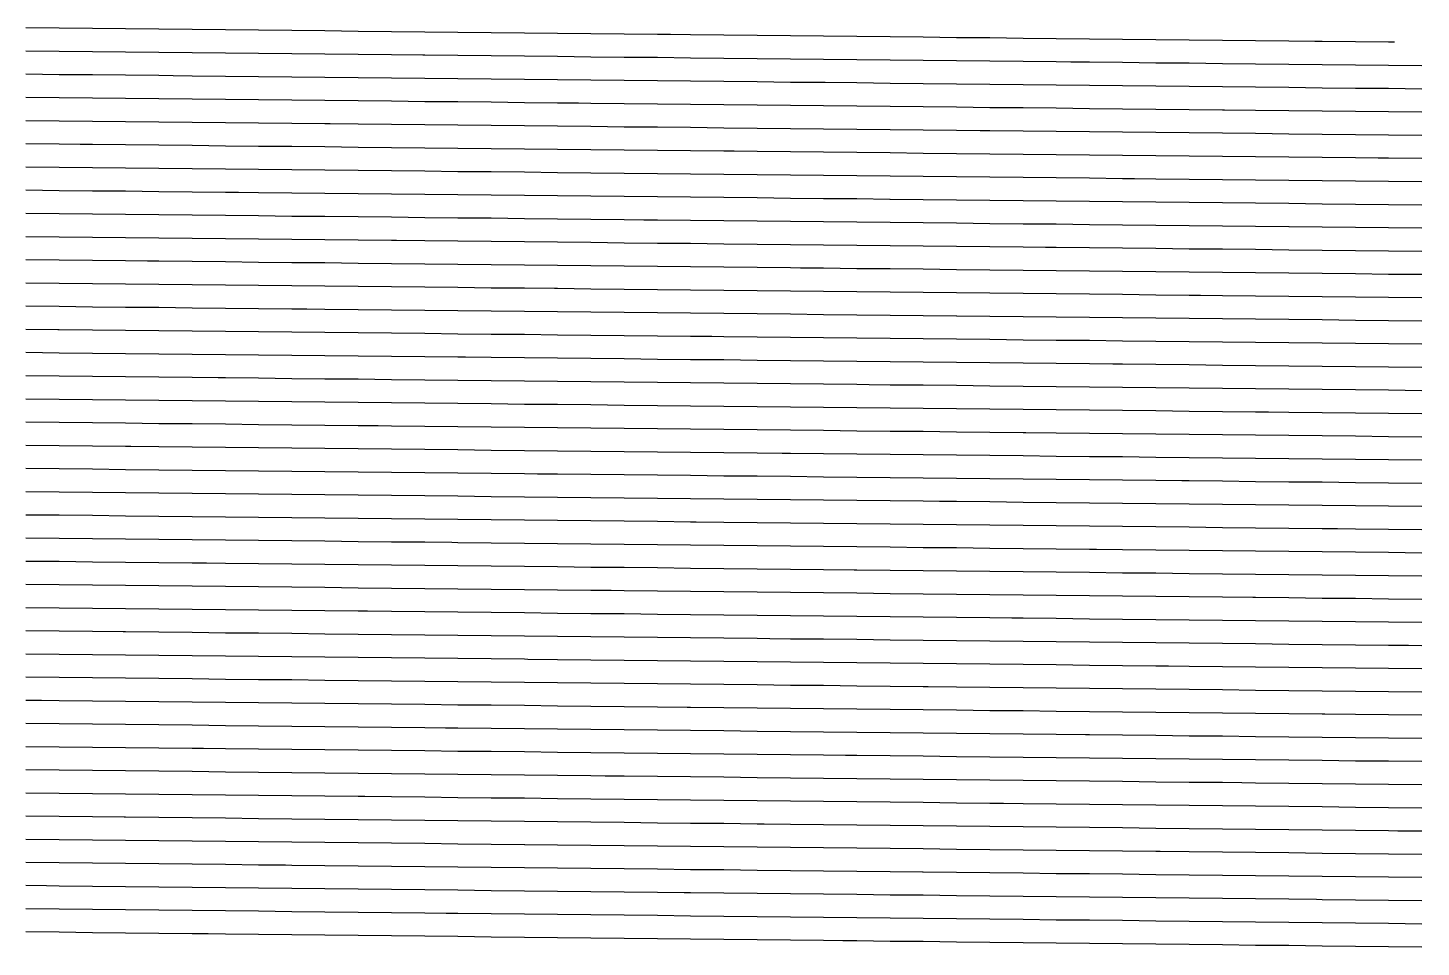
# Model space of a CAD drawing. Header units: metres. Extents: x 228 to 3387, y 31 to 162.
# Drawn here: x 2877.7 to 3010.3, y 33.4 to 120.8 of the extents above; entities that cross this region are included whole.
import ezdxf

# ---------------------------------------------------------------- set-up
doc = ezdxf.new("R2010")
doc.units = ezdxf.units.M
for name, color, linetype in [('Vs_1000', 7, 'Continuous'), ('Vs_1025', 7, 'Continuous'), ('Vs_1050', 7, 'Continuous'), ('Vs_1075', 7, 'Continuous'), ('Vs_1100', 7, 'Continuous'), ('Vs_1125', 7, 'Continuous'), ('Vs_1150', 7, 'Continuous'), ('Vs_1175', 7, 'Continuous'), ('Vs_1200', 7, 'Continuous'), ('Vs_1225', 7, 'Continuous'), ('Vs_1250', 7, 'Continuous'), ('Vs_1275', 7, 'Continuous'), ('Vs_1300', 7, 'Continuous'), ('Vs_1325', 7, 'Continuous'), ('Vs_350', 7, 'Continuous'), ('Vs_375', 7, 'Continuous'), ('Vs_400', 7, 'Continuous'), ('Vs_425', 7, 'Continuous'), ('Vs_450', 7, 'Continuous'), ('Vs_475', 7, 'Continuous'), ('Vs_500', 7, 'Continuous'), ('Vs_525', 7, 'Continuous'), ('Vs_550', 7, 'Continuous'), ('Vs_575', 7, 'Continuous'), ('Vs_600', 7, 'Continuous'), ('Vs_625', 7, 'Continuous'), ('Vs_650', 7, 'Continuous'), ('Vs_675', 7, 'Continuous'), ('Vs_700', 7, 'Continuous'), ('Vs_725', 7, 'Continuous'), ('Vs_750', 7, 'Continuous'), ('Vs_775', 7, 'Continuous'), ('Vs_800', 7, 'Continuous'), ('Vs_825', 7, 'Continuous'), ('Vs_850', 7, 'Continuous'), ('Vs_875', 7, 'Continuous'), ('Vs_900', 7, 'Continuous'), ('Vs_925', 7, 'Continuous'), ('Vs_950', 7, 'Continuous'), ('Vs_975', 7, 'Continuous')]:
    doc.layers.add(name, color=color, linetype=linetype)

msp = doc.modelspace()

# ---------------------------------------------------------------- linework, layer by layer
at = {"layer": 'Vs_1000'}
msp.add_lwpolyline([(3010.35, 62.04), (3009.07, 62.05), (3007.19, 62.07), (3004.03, 62.1), (3000.87, 62.14), (2997.7, 62.17), (2994.54, 62.21), (2991.38, 62.24), (2988.22, 62.28), (2985.06, 62.31), (2981.89, 62.34), (2978.73, 62.38), (2975.57, 62.41), (2972.41, 62.45), (2969.25, 62.48), (2966.09, 62.51), (2962.92, 62.55), (2959.76, 62.58), (2956.6, 62.62), (2953.44, 62.65), (2950.28, 62.68), (2948.34, 62.7), (2947.12, 62.72), (2943.95, 62.75), (2940.79, 62.78), (2937.63, 62.82), (2934.47, 62.85), (2931.31, 62.89), (2928.14, 62.92), (2924.98, 62.95), (2921.82, 62.99), (2918.66, 63.02), (2915.5, 63.05), (2912.34, 63.09), (2909.17, 63.12), (2906.01, 63.15), (2902.85, 63.19), (2899.69, 63.22), (2896.53, 63.25), (2893.37, 63.29), (2890.2, 63.32), (2887.04, 63.35), (2886.81, 63.36), (2883.88, 63.39), (2880.72, 63.42), (2877.56, 63.45)], dxfattribs=at)
at = {"layer": 'Vs_1025'}
msp.add_lwpolyline([(3010.35, 59.83), (3007.19, 59.86), (3004.03, 59.9), (3000.87, 59.93), (2997.7, 59.97), (2994.54, 60), (2991.38, 60.04), (2988.22, 60.07), (2986.25, 60.09), (2985.06, 60.1), (2981.89, 60.14), (2978.73, 60.17), (2975.57, 60.21), (2972.41, 60.24), (2969.25, 60.27), (2966.09, 60.31), (2962.92, 60.34), (2959.76, 60.38), (2956.6, 60.41), (2953.44, 60.44), (2950.28, 60.48), (2947.12, 60.51), (2943.95, 60.54), (2940.79, 60.58), (2937.63, 60.61), (2934.47, 60.65), (2931.31, 60.68), (2928.14, 60.71), (2925.29, 60.74), (2924.98, 60.75), (2921.82, 60.78), (2918.66, 60.81), (2915.5, 60.85), (2912.34, 60.88), (2909.17, 60.91), (2906.01, 60.95), (2902.85, 60.98), (2899.69, 61.02), (2896.53, 61.05), (2893.37, 61.08), (2890.2, 61.12), (2887.04, 61.15), (2883.88, 61.18), (2880.72, 61.22), (2877.56, 61.25)], dxfattribs=at)
at = {"layer": 'Vs_1050'}
msp.add_lwpolyline([(3010.35, 57.62), (3007.19, 57.66), (3004.03, 57.69), (3000.87, 57.73), (2997.7, 57.76), (2994.54, 57.79), (2991.38, 57.83), (2988.22, 57.86), (2985.06, 57.9), (2981.89, 57.93), (2978.73, 57.97), (2975.57, 58), (2972.41, 58.03), (2969.25, 58.07), (2966.09, 58.1), (2963.38, 58.13), (2962.92, 58.14), (2959.76, 58.17), (2956.6, 58.2), (2953.44, 58.24), (2950.28, 58.27), (2947.12, 58.31), (2943.95, 58.34), (2940.79, 58.37), (2937.63, 58.41), (2934.47, 58.44), (2931.31, 58.47), (2928.14, 58.51), (2924.98, 58.54), (2921.82, 58.58), (2918.66, 58.61), (2915.5, 58.64), (2912.34, 58.68), (2909.17, 58.71), (2906.01, 58.74), (2902.85, 58.78), (2902.18, 58.78), (2899.69, 58.81), (2896.53, 58.84), (2893.37, 58.88), (2890.2, 58.91), (2887.04, 58.94), (2883.88, 58.98), (2880.72, 59.01), (2877.56, 59.04)], dxfattribs=at)
at = {"layer": 'Vs_1075'}
msp.add_lwpolyline([(3010.35, 55.42), (3007.19, 55.45), (3004.03, 55.49), (3001.11, 55.52), (3000.87, 55.52), (2997.7, 55.55), (2994.54, 55.59), (2991.38, 55.62), (2988.22, 55.66), (2985.06, 55.69), (2981.89, 55.73), (2978.73, 55.76), (2975.57, 55.79), (2972.41, 55.83), (2969.25, 55.86), (2966.09, 55.9), (2962.92, 55.93), (2959.76, 55.96), (2956.6, 56), (2953.44, 56.03), (2950.28, 56.07), (2947.12, 56.1), (2943.95, 56.13), (2940.79, 56.17), (2940.45, 56.17), (2937.63, 56.2), (2934.47, 56.23), (2931.31, 56.27), (2928.14, 56.3), (2924.98, 56.34), (2921.82, 56.37), (2918.66, 56.4), (2915.5, 56.44), (2912.34, 56.47), (2909.17, 56.5), (2906.01, 56.54), (2902.85, 56.57), (2899.69, 56.61), (2896.53, 56.64), (2893.37, 56.67), (2890.2, 56.71), (2887.04, 56.74), (2883.88, 56.77), (2880.72, 56.81), (2879.03, 56.82), (2877.56, 56.84)], dxfattribs=at)
at = {"layer": 'Vs_1100'}
msp.add_lwpolyline([(3010.35, 53.21), (3007.19, 53.25), (3004.03, 53.28), (3000.87, 53.31), (2997.7, 53.35), (2994.54, 53.38), (2991.38, 53.42), (2988.22, 53.45), (2985.06, 53.49), (2981.89, 53.52), (2978.73, 53.55), (2978.35, 53.56), (2975.57, 53.59), (2972.41, 53.62), (2969.25, 53.66), (2966.09, 53.69), (2962.92, 53.72), (2959.76, 53.76), (2956.6, 53.79), (2953.44, 53.83), (2950.28, 53.86), (2947.12, 53.89), (2943.95, 53.93), (2940.79, 53.96), (2937.63, 54), (2934.47, 54.03), (2931.31, 54.06), (2928.14, 54.1), (2924.98, 54.13), (2921.82, 54.16), (2918.66, 54.2), (2917.47, 54.21), (2915.5, 54.23), (2912.34, 54.27), (2909.17, 54.3), (2906.01, 54.33), (2902.85, 54.37), (2899.69, 54.4), (2896.53, 54.43), (2893.37, 54.47), (2890.2, 54.5), (2887.04, 54.53), (2883.88, 54.57), (2880.72, 54.6), (2877.56, 54.64)], dxfattribs=at)
at = {"layer": 'Vs_1125'}
msp.add_lwpolyline([(3010.35, 51.01), (3007.19, 51.04), (3004.03, 51.07), (3000.87, 51.11), (2997.7, 51.14), (2994.54, 51.18), (2991.38, 51.21), (2988.22, 51.25), (2985.06, 51.28), (2981.89, 51.31), (2978.73, 51.35), (2975.57, 51.38), (2972.41, 51.42), (2969.25, 51.45), (2966.09, 51.48), (2962.92, 51.52), (2959.76, 51.55), (2956.6, 51.59), (2955.53, 51.6), (2953.44, 51.62), (2950.28, 51.65), (2947.12, 51.69), (2943.95, 51.72), (2940.79, 51.76), (2937.63, 51.79), (2934.47, 51.82), (2931.31, 51.86), (2928.14, 51.89), (2924.98, 51.93), (2921.82, 51.96), (2918.66, 51.99), (2915.5, 52.03), (2912.34, 52.06), (2909.17, 52.09), (2906.01, 52.13), (2902.85, 52.16), (2899.69, 52.2), (2896.53, 52.23), (2894.45, 52.25), (2893.37, 52.26), (2890.2, 52.3), (2887.04, 52.33), (2883.88, 52.36), (2880.72, 52.4), (2877.56, 52.43)], dxfattribs=at)
at = {"layer": 'Vs_1150'}
msp.add_lwpolyline([(3010.35, 48.8), (3007.19, 48.83), (3004.03, 48.87), (3000.87, 48.9), (2997.7, 48.94), (2994.54, 48.97), (2993.24, 48.98), (2991.38, 49.01), (2988.22, 49.04), (2985.06, 49.07), (2981.89, 49.11), (2978.73, 49.14), (2975.57, 49.18), (2972.41, 49.21), (2969.25, 49.24), (2966.09, 49.28), (2962.92, 49.31), (2959.76, 49.35), (2956.6, 49.38), (2953.44, 49.42), (2950.28, 49.45), (2947.12, 49.48), (2943.95, 49.52), (2940.79, 49.55), (2937.63, 49.59), (2934.47, 49.62), (2932.67, 49.64), (2931.31, 49.65), (2928.14, 49.69), (2924.98, 49.72), (2921.82, 49.75), (2918.66, 49.79), (2915.5, 49.82), (2912.34, 49.86), (2909.17, 49.89), (2906.01, 49.92), (2902.85, 49.96), (2899.69, 49.99), (2896.53, 50.02), (2893.37, 50.06), (2890.2, 50.09), (2887.04, 50.13), (2883.88, 50.16), (2880.72, 50.19), (2877.56, 50.23)], dxfattribs=at)
at = {"layer": 'Vs_1175'}
msp.add_lwpolyline([(3010.35, 46.59), (3007.19, 46.63), (3004.03, 46.66), (3000.87, 46.7), (2997.7, 46.73), (2994.54, 46.77), (2991.38, 46.8), (2988.22, 46.83), (2985.06, 46.87), (2981.89, 46.9), (2978.73, 46.94), (2975.57, 46.97), (2972.41, 47), (2970.54, 47.03), (2969.25, 47.04), (2966.09, 47.07), (2962.92, 47.11), (2959.76, 47.14), (2956.6, 47.18), (2953.44, 47.21), (2950.28, 47.24), (2947.12, 47.28), (2943.95, 47.31), (2940.79, 47.35), (2937.63, 47.38), (2934.47, 47.41), (2931.31, 47.45), (2928.14, 47.48), (2924.98, 47.52), (2921.82, 47.55), (2918.66, 47.58), (2915.5, 47.62), (2912.34, 47.65), (2909.79, 47.68), (2909.17, 47.68), (2906.01, 47.72), (2902.85, 47.75), (2899.69, 47.79), (2896.53, 47.82), (2893.37, 47.85), (2890.2, 47.89), (2887.04, 47.92), (2883.88, 47.95), (2880.72, 47.99), (2877.56, 48.02)], dxfattribs=at)
at = {"layer": 'Vs_1200'}
msp.add_lwpolyline([(3010.35, 44.39), (3008.07, 44.41), (3007.19, 44.42), (3004.03, 44.46), (3000.87, 44.49), (2997.7, 44.52), (2994.54, 44.56), (2991.38, 44.59), (2988.22, 44.63), (2985.06, 44.66), (2981.89, 44.7), (2978.73, 44.73), (2975.57, 44.77), (2972.41, 44.8), (2969.25, 44.83), (2966.09, 44.87), (2962.92, 44.9), (2959.76, 44.94), (2956.6, 44.97), (2953.44, 45), (2950.28, 45.04), (2947.8, 45.07), (2947.12, 45.07), (2943.95, 45.11), (2940.79, 45.14), (2937.63, 45.17), (2934.47, 45.21), (2931.31, 45.24), (2928.14, 45.28), (2924.98, 45.31), (2921.82, 45.34), (2918.66, 45.38), (2915.5, 45.41), (2912.34, 45.45), (2909.17, 45.48), (2906.01, 45.51), (2902.85, 45.55), (2899.69, 45.58), (2896.53, 45.62), (2893.37, 45.65), (2890.2, 45.68), (2887.04, 45.72), (2886.89, 45.72), (2883.88, 45.75), (2880.72, 45.78), (2877.56, 45.82)], dxfattribs=at)
at = {"layer": 'Vs_1225'}
msp.add_lwpolyline([(3010.35, 42.18), (3007.19, 42.22), (3004.03, 42.25), (3000.87, 42.28), (2997.7, 42.32), (2994.54, 42.35), (2991.38, 42.39), (2988.22, 42.42), (2985.47, 42.45), (2985.06, 42.46), (2981.89, 42.49), (2978.73, 42.53), (2975.57, 42.56), (2972.41, 42.59), (2969.25, 42.63), (2966.09, 42.66), (2962.92, 42.7), (2959.76, 42.73), (2956.6, 42.77), (2953.44, 42.8), (2950.28, 42.83), (2947.12, 42.87), (2943.95, 42.9), (2940.79, 42.94), (2937.63, 42.97), (2934.47, 43), (2931.31, 43.04), (2928.14, 43.07), (2925.03, 43.11), (2924.98, 43.11), (2921.82, 43.14), (2918.66, 43.17), (2915.5, 43.21), (2912.34, 43.24), (2909.17, 43.28), (2906.01, 43.31), (2902.85, 43.34), (2899.69, 43.38), (2896.53, 43.41), (2893.37, 43.45), (2890.2, 43.48), (2887.04, 43.51), (2883.88, 43.55), (2880.72, 43.58), (2877.56, 43.61)], dxfattribs=at)
at = {"layer": 'Vs_1250'}
msp.add_lwpolyline([(3010.35, 39.98), (3007.19, 40.01), (3004.03, 40.04), (3000.87, 40.08), (2997.7, 40.11), (2994.54, 40.15), (2991.38, 40.18), (2988.22, 40.22), (2985.06, 40.25), (2981.89, 40.29), (2978.73, 40.32), (2975.57, 40.35), (2972.41, 40.39), (2969.25, 40.42), (2966.09, 40.46), (2962.92, 40.49), (2962.84, 40.49), (2959.76, 40.53), (2956.6, 40.56), (2953.44, 40.59), (2950.28, 40.63), (2947.12, 40.66), (2943.95, 40.7), (2940.79, 40.73), (2937.63, 40.77), (2934.47, 40.8), (2931.31, 40.83), (2928.14, 40.87), (2924.98, 40.9), (2921.82, 40.94), (2918.66, 40.97), (2915.5, 41), (2912.34, 41.04), (2909.17, 41.07), (2906.01, 41.11), (2902.85, 41.14), (2902.26, 41.15), (2899.69, 41.17), (2896.53, 41.21), (2893.37, 41.24), (2890.2, 41.28), (2887.04, 41.31), (2883.88, 41.34), (2880.72, 41.38), (2877.56, 41.41)], dxfattribs=at)
at = {"layer": 'Vs_1275'}
msp.add_lwpolyline([(3010.35, 37.77), (3007.19, 37.8), (3004.03, 37.84), (3000.87, 37.87), (3000.33, 37.88), (2997.7, 37.91), (2994.54, 37.94), (2991.38, 37.98), (2988.22, 38.01), (2985.06, 38.05), (2981.89, 38.08), (2978.73, 38.11), (2975.57, 38.15), (2972.41, 38.18), (2969.25, 38.22), (2966.09, 38.25), (2962.92, 38.29), (2959.76, 38.32), (2956.6, 38.36), (2953.44, 38.39), (2950.28, 38.42), (2947.12, 38.46), (2943.95, 38.49), (2940.79, 38.53), (2940.19, 38.53), (2937.63, 38.56), (2934.47, 38.59), (2931.31, 38.63), (2928.14, 38.66), (2924.98, 38.7), (2921.82, 38.73), (2918.66, 38.77), (2915.5, 38.8), (2912.34, 38.83), (2909.17, 38.87), (2906.01, 38.9), (2902.85, 38.94), (2899.69, 38.97), (2896.53, 39), (2893.37, 39.04), (2890.2, 39.07), (2887.04, 39.11), (2883.88, 39.14), (2880.72, 39.17), (2879.51, 39.19), (2877.56, 39.21)], dxfattribs=at)
at = {"layer": 'Vs_1300'}
msp.add_lwpolyline([(3010.35, 35.56), (3007.19, 35.6), (3004.03, 35.63), (3000.87, 35.67), (2997.7, 35.7), (2994.54, 35.74), (2991.38, 35.77), (2988.22, 35.81), (2985.06, 35.84), (2981.89, 35.88), (2978.73, 35.91), (2977.81, 35.92), (2975.57, 35.94), (2972.41, 35.98), (2969.25, 36.01), (2966.09, 36.05), (2962.92, 36.08), (2959.76, 36.12), (2956.6, 36.15), (2953.44, 36.18), (2950.28, 36.22), (2947.12, 36.25), (2943.95, 36.29), (2940.79, 36.32), (2937.63, 36.36), (2934.47, 36.39), (2931.31, 36.42), (2928.14, 36.46), (2924.98, 36.49), (2921.82, 36.53), (2918.66, 36.56), (2917.54, 36.57), (2915.5, 36.59), (2912.34, 36.63), (2909.17, 36.66), (2906.01, 36.7), (2902.85, 36.73), (2899.69, 36.77), (2896.53, 36.8), (2893.37, 36.83), (2890.2, 36.87), (2887.04, 36.9), (2883.88, 36.94), (2880.72, 36.97), (2877.56, 37)], dxfattribs=at)
at = {"layer": 'Vs_1325'}
msp.add_lwpolyline([(3010.35, 33.36), (3007.19, 33.39), (3004.03, 33.43), (3000.87, 33.46), (2997.7, 33.5), (2994.54, 33.53), (2991.38, 33.57), (2988.22, 33.6), (2985.06, 33.64), (2981.89, 33.67), (2978.73, 33.7), (2975.57, 33.74), (2972.41, 33.77), (2969.25, 33.81), (2966.09, 33.84), (2962.92, 33.88), (2959.76, 33.91), (2956.6, 33.95), (2955.27, 33.96), (2953.44, 33.98), (2950.28, 34.01), (2947.12, 34.05), (2943.95, 34.08), (2940.79, 34.12), (2937.63, 34.15), (2934.47, 34.19), (2931.31, 34.22), (2928.14, 34.25), (2924.98, 34.29), (2921.82, 34.32), (2918.66, 34.36), (2915.5, 34.39), (2912.34, 34.42), (2909.17, 34.46), (2906.01, 34.49), (2902.85, 34.53), (2899.69, 34.56), (2896.53, 34.6), (2894.9, 34.61), (2893.37, 34.63), (2890.2, 34.66), (2887.04, 34.7), (2883.88, 34.73), (2880.72, 34.77), (2877.56, 34.8)], dxfattribs=at)
at = {"layer": 'Vs_350'}
msp.add_lwpolyline([(3007.74, 119.46), (3007.19, 119.46), (3004.03, 119.5), (3000.87, 119.53), (3000.16, 119.54), (2997.7, 119.56), (2994.54, 119.6), (2991.38, 119.63), (2988.22, 119.67), (2985.06, 119.7), (2981.89, 119.73), (2978.73, 119.77), (2975.57, 119.8), (2972.41, 119.83), (2969.25, 119.87), (2966.09, 119.9), (2962.92, 119.94), (2959.76, 119.97), (2956.6, 120), (2953.44, 120.04), (2950.28, 120.07), (2947.12, 120.1), (2943.95, 120.14), (2940.79, 120.17), (2938.88, 120.19), (2937.63, 120.2), (2934.47, 120.24), (2931.31, 120.27), (2928.14, 120.3), (2924.98, 120.34), (2921.82, 120.37), (2918.66, 120.4), (2915.5, 120.44), (2912.34, 120.47), (2909.17, 120.5), (2906.01, 120.54), (2902.85, 120.57), (2899.69, 120.6), (2896.53, 120.64), (2893.37, 120.67), (2890.2, 120.7), (2887.04, 120.74), (2883.88, 120.77), (2880.72, 120.8), (2877.56, 120.83)], dxfattribs=at)
at = {"layer": 'Vs_375'}
msp.add_lwpolyline([(3010.35, 117.22), (3007.19, 117.25), (3004.03, 117.29), (3000.87, 117.32), (2997.7, 117.36), (2994.54, 117.39), (2991.38, 117.42), (2988.22, 117.46), (2985.06, 117.49), (2981.89, 117.53), (2978.73, 117.56), (2976.95, 117.58), (2975.57, 117.59), (2972.41, 117.63), (2969.25, 117.66), (2966.09, 117.69), (2962.92, 117.73), (2959.76, 117.76), (2956.6, 117.79), (2953.44, 117.83), (2950.28, 117.86), (2947.12, 117.9), (2943.95, 117.93), (2940.79, 117.96), (2937.63, 118), (2934.47, 118.03), (2931.31, 118.06), (2928.14, 118.1), (2924.98, 118.13), (2921.82, 118.16), (2918.66, 118.2), (2915.5, 118.23), (2915.31, 118.23), (2912.34, 118.26), (2909.17, 118.3), (2906.01, 118.33), (2902.85, 118.36), (2899.69, 118.4), (2896.53, 118.43), (2893.37, 118.46), (2890.2, 118.49), (2887.04, 118.53), (2883.88, 118.56), (2880.72, 118.59), (2877.56, 118.63)], dxfattribs=at)
at = {"layer": 'Vs_400'}
msp.add_lwpolyline([(3010.35, 115.01), (3007.19, 115.05), (3004.03, 115.08), (3000.87, 115.11), (2997.7, 115.15), (2994.54, 115.18), (2991.38, 115.22), (2988.22, 115.25), (2985.06, 115.28), (2981.89, 115.32), (2978.73, 115.35), (2975.57, 115.38), (2972.41, 115.42), (2969.25, 115.45), (2966.09, 115.49), (2962.92, 115.52), (2959.76, 115.55), (2956.6, 115.59), (2953.6, 115.62), (2953.44, 115.62), (2950.28, 115.65), (2947.12, 115.69), (2943.95, 115.72), (2940.79, 115.75), (2937.63, 115.79), (2934.47, 115.82), (2931.31, 115.85), (2928.14, 115.89), (2924.98, 115.92), (2921.82, 115.95), (2918.66, 115.99), (2915.5, 116.02), (2912.34, 116.05), (2909.17, 116.09), (2906.01, 116.12), (2902.85, 116.15), (2899.69, 116.19), (2896.53, 116.22), (2893.37, 116.25), (2891.57, 116.27), (2890.2, 116.29), (2887.04, 116.32), (2883.88, 116.35), (2880.72, 116.38), (2877.56, 116.42)], dxfattribs=at)
at = {"layer": 'Vs_425'}
msp.add_lwpolyline([(3010.35, 112.8), (3007.19, 112.84), (3004.03, 112.87), (3000.87, 112.91), (2997.7, 112.94), (2994.54, 112.97), (2991.57, 113.01), (2991.38, 113.01), (2988.22, 113.04), (2985.06, 113.07), (2981.89, 113.11), (2978.73, 113.14), (2975.57, 113.18), (2972.41, 113.21), (2969.25, 113.24), (2966.09, 113.28), (2962.92, 113.31), (2959.76, 113.34), (2956.6, 113.38), (2953.44, 113.41), (2950.28, 113.45), (2947.12, 113.48), (2943.95, 113.51), (2940.79, 113.55), (2937.63, 113.58), (2934.47, 113.61), (2931.31, 113.65), (2930.13, 113.66), (2928.14, 113.68), (2924.98, 113.71), (2921.82, 113.75), (2918.66, 113.78), (2915.5, 113.81), (2912.34, 113.85), (2909.17, 113.88), (2906.01, 113.91), (2902.85, 113.95), (2899.69, 113.98), (2896.53, 114.01), (2893.37, 114.04), (2890.2, 114.08), (2887.04, 114.11), (2883.88, 114.14), (2880.72, 114.18), (2877.56, 114.21)], dxfattribs=at)
at = {"layer": 'Vs_450'}
msp.add_lwpolyline([(3010.35, 110.6), (3007.19, 110.63), (3004.03, 110.66), (3000.87, 110.7), (2997.7, 110.73), (2994.54, 110.77), (2991.38, 110.8), (2988.22, 110.83), (2985.06, 110.87), (2981.89, 110.9), (2978.73, 110.93), (2975.57, 110.97), (2972.41, 111), (2969.25, 111.04), (2968.32, 111.05), (2966.09, 111.07), (2962.92, 111.1), (2959.76, 111.14), (2956.6, 111.17), (2953.44, 111.2), (2950.28, 111.24), (2947.12, 111.27), (2943.95, 111.3), (2940.79, 111.34), (2937.63, 111.37), (2934.47, 111.4), (2931.31, 111.44), (2928.14, 111.47), (2924.98, 111.5), (2921.82, 111.54), (2918.66, 111.57), (2915.5, 111.6), (2912.34, 111.64), (2909.17, 111.67), (2906.5, 111.7), (2906.01, 111.7), (2902.85, 111.74), (2899.69, 111.77), (2896.53, 111.8), (2893.37, 111.84), (2890.2, 111.87), (2887.04, 111.9), (2883.88, 111.93), (2880.72, 111.97), (2877.56, 112)], dxfattribs=at)
at = {"layer": 'Vs_475'}
msp.add_lwpolyline([(3010.35, 108.39), (3007.19, 108.42), (3006.19, 108.43), (3004.03, 108.46), (3000.87, 108.49), (2997.7, 108.52), (2994.54, 108.56), (2991.38, 108.59), (2988.22, 108.62), (2985.06, 108.66), (2981.89, 108.69), (2978.73, 108.73), (2975.57, 108.76), (2972.41, 108.79), (2969.25, 108.83), (2966.09, 108.86), (2962.92, 108.89), (2959.76, 108.93), (2956.6, 108.96), (2953.44, 109), (2950.28, 109.03), (2947.12, 109.06), (2944.94, 109.09), (2943.95, 109.1), (2940.79, 109.13), (2937.63, 109.16), (2934.47, 109.2), (2931.31, 109.23), (2928.14, 109.26), (2924.98, 109.3), (2921.82, 109.33), (2918.66, 109.36), (2915.5, 109.4), (2912.34, 109.43), (2909.17, 109.46), (2906.01, 109.5), (2902.85, 109.53), (2899.69, 109.56), (2896.53, 109.59), (2893.37, 109.63), (2890.2, 109.66), (2887.04, 109.69), (2883.88, 109.73), (2882.73, 109.74), (2880.72, 109.76), (2877.56, 109.79)], dxfattribs=at)
at = {"layer": 'Vs_500'}
msp.add_lwpolyline([(3010.35, 106.18), (3007.19, 106.21), (3004.03, 106.25), (3000.87, 106.28), (2997.7, 106.32), (2994.54, 106.35), (2991.38, 106.38), (2988.22, 106.42), (2985.06, 106.45), (2983.03, 106.47), (2981.89, 106.48), (2978.73, 106.52), (2975.57, 106.55), (2972.41, 106.59), (2969.25, 106.62), (2966.09, 106.65), (2962.92, 106.69), (2959.76, 106.72), (2956.6, 106.75), (2953.44, 106.79), (2950.28, 106.82), (2947.12, 106.85), (2943.95, 106.89), (2940.79, 106.92), (2937.63, 106.95), (2934.47, 106.99), (2931.31, 107.02), (2928.14, 107.05), (2924.98, 107.09), (2921.82, 107.12), (2921.43, 107.13), (2918.66, 107.15), (2915.5, 107.19), (2912.34, 107.22), (2909.17, 107.25), (2906.01, 107.29), (2902.85, 107.32), (2899.69, 107.35), (2896.53, 107.39), (2893.37, 107.42), (2890.2, 107.45), (2887.04, 107.49), (2883.88, 107.52), (2880.72, 107.55), (2877.56, 107.58)], dxfattribs=at)
at = {"layer": 'Vs_525'}
msp.add_lwpolyline([(3010.35, 103.97), (3007.19, 104.01), (3004.03, 104.04), (3000.87, 104.07), (2997.7, 104.11), (2994.54, 104.14), (2991.38, 104.18), (2988.22, 104.21), (2985.06, 104.24), (2981.89, 104.28), (2978.73, 104.31), (2975.57, 104.34), (2972.41, 104.38), (2969.25, 104.41), (2966.09, 104.45), (2962.92, 104.48), (2959.76, 104.51), (2959.75, 104.51), (2956.6, 104.55), (2953.44, 104.58), (2950.28, 104.61), (2947.12, 104.65), (2943.95, 104.68), (2940.79, 104.71), (2937.63, 104.75), (2934.47, 104.78), (2931.31, 104.81), (2928.14, 104.85), (2924.98, 104.88), (2921.82, 104.91), (2918.66, 104.95), (2915.5, 104.98), (2912.34, 105.01), (2909.17, 105.05), (2906.01, 105.08), (2902.85, 105.11), (2899.69, 105.15), (2897.77, 105.17), (2896.53, 105.18), (2893.37, 105.21), (2890.2, 105.24), (2887.04, 105.28), (2883.88, 105.31), (2880.72, 105.34), (2877.56, 105.38)], dxfattribs=at)
at = {"layer": 'Vs_550'}
msp.add_lwpolyline([(3010.35, 101.76), (3007.19, 101.8), (3004.03, 101.83), (3000.87, 101.87), (2997.72, 101.9), (2997.7, 101.9), (2994.54, 101.93), (2991.38, 101.97), (2988.22, 102), (2985.06, 102.04), (2981.89, 102.07), (2978.73, 102.1), (2975.57, 102.14), (2972.41, 102.17), (2969.25, 102.2), (2966.09, 102.24), (2962.92, 102.27), (2959.76, 102.3), (2956.6, 102.34), (2953.44, 102.37), (2950.28, 102.41), (2947.12, 102.44), (2943.95, 102.47), (2940.79, 102.51), (2937.63, 102.54), (2936.35, 102.55), (2934.47, 102.57), (2931.31, 102.61), (2928.14, 102.64), (2924.98, 102.67), (2921.82, 102.71), (2918.66, 102.74), (2915.5, 102.77), (2912.34, 102.81), (2909.17, 102.84), (2906.01, 102.87), (2902.85, 102.9), (2899.69, 102.94), (2896.53, 102.97), (2893.37, 103), (2890.2, 103.04), (2887.04, 103.07), (2883.88, 103.1), (2880.72, 103.14), (2877.56, 103.17)], dxfattribs=at)
at = {"layer": 'Vs_575'}
msp.add_lwpolyline([(3010.35, 99.56), (3007.19, 99.59), (3004.03, 99.62), (3000.87, 99.66), (2997.7, 99.69), (2994.54, 99.73), (2991.38, 99.76), (2988.22, 99.79), (2985.06, 99.83), (2981.89, 99.86), (2978.73, 99.89), (2975.57, 99.93), (2974.54, 99.94), (2972.41, 99.96), (2969.25, 100), (2966.09, 100.03), (2962.92, 100.06), (2959.76, 100.1), (2956.6, 100.13), (2953.44, 100.16), (2950.28, 100.2), (2947.12, 100.23), (2943.95, 100.26), (2940.79, 100.3), (2937.63, 100.33), (2934.47, 100.36), (2931.31, 100.4), (2928.14, 100.43), (2924.98, 100.46), (2921.82, 100.5), (2918.66, 100.53), (2915.5, 100.56), (2912.81, 100.59), (2912.34, 100.6), (2909.17, 100.63), (2906.01, 100.66), (2902.85, 100.7), (2899.69, 100.73), (2896.53, 100.76), (2893.37, 100.8), (2890.2, 100.83), (2887.04, 100.86), (2883.88, 100.9), (2880.72, 100.93), (2877.56, 100.96)], dxfattribs=at)
at = {"layer": 'Vs_600'}
msp.add_lwpolyline([(3010.35, 97.35), (3007.19, 97.38), (3004.03, 97.42), (3000.87, 97.45), (2997.7, 97.48), (2994.54, 97.52), (2991.38, 97.55), (2988.22, 97.59), (2985.06, 97.62), (2981.89, 97.65), (2978.73, 97.69), (2975.57, 97.72), (2972.41, 97.75), (2969.25, 97.79), (2966.09, 97.82), (2962.92, 97.86), (2959.76, 97.89), (2956.6, 97.92), (2953.44, 97.96), (2951.24, 97.98), (2950.28, 97.99), (2947.12, 98.02), (2943.95, 98.06), (2940.79, 98.09), (2937.63, 98.12), (2934.47, 98.16), (2931.31, 98.19), (2928.14, 98.22), (2924.98, 98.26), (2921.82, 98.29), (2918.66, 98.32), (2915.5, 98.36), (2912.34, 98.39), (2909.17, 98.42), (2906.01, 98.46), (2902.85, 98.49), (2899.69, 98.52), (2896.53, 98.56), (2893.37, 98.59), (2890.2, 98.62), (2889.14, 98.63), (2887.04, 98.65), (2883.88, 98.69), (2880.72, 98.72), (2877.56, 98.75)], dxfattribs=at)
at = {"layer": 'Vs_625'}
msp.add_lwpolyline([(3010.35, 95.14), (3007.19, 95.17), (3004.03, 95.21), (3000.87, 95.24), (2997.7, 95.28), (2994.54, 95.31), (2991.38, 95.34), (2989.3, 95.37), (2988.22, 95.38), (2985.06, 95.41), (2981.89, 95.45), (2978.73, 95.48), (2975.57, 95.51), (2972.41, 95.55), (2969.25, 95.58), (2966.09, 95.61), (2962.92, 95.65), (2959.76, 95.68), (2956.6, 95.72), (2953.44, 95.75), (2950.28, 95.78), (2947.12, 95.82), (2943.95, 95.85), (2940.79, 95.88), (2937.63, 95.92), (2934.47, 95.95), (2931.31, 95.98), (2928.14, 96.02), (2927.83, 96.02), (2924.98, 96.05), (2921.82, 96.08), (2918.66, 96.12), (2915.5, 96.15), (2912.34, 96.18), (2909.17, 96.22), (2906.01, 96.25), (2902.85, 96.28), (2899.69, 96.32), (2896.53, 96.35), (2893.37, 96.38), (2890.2, 96.41), (2887.04, 96.45), (2883.88, 96.48), (2880.72, 96.51), (2877.56, 96.55)], dxfattribs=at)
at = {"layer": 'Vs_650'}
msp.add_lwpolyline([(3010.35, 92.93), (3007.19, 92.97), (3004.03, 93), (3000.87, 93.04), (2997.7, 93.07), (2994.54, 93.1), (2991.38, 93.14), (2988.22, 93.17), (2985.06, 93.2), (2981.89, 93.24), (2978.73, 93.27), (2975.57, 93.31), (2972.41, 93.34), (2969.25, 93.37), (2966.11, 93.41), (2966.09, 93.41), (2962.92, 93.44), (2959.76, 93.47), (2956.6, 93.51), (2953.44, 93.54), (2950.28, 93.58), (2947.12, 93.61), (2943.95, 93.64), (2940.79, 93.68), (2937.63, 93.71), (2934.47, 93.74), (2931.31, 93.78), (2928.14, 93.81), (2924.98, 93.84), (2921.82, 93.88), (2918.66, 93.91), (2915.5, 93.94), (2912.34, 93.98), (2909.17, 94.01), (2906.01, 94.04), (2904.28, 94.06), (2902.85, 94.08), (2899.69, 94.11), (2896.53, 94.14), (2893.37, 94.17), (2890.2, 94.21), (2887.04, 94.24), (2883.88, 94.27), (2880.72, 94.31), (2877.56, 94.34)], dxfattribs=at)
at = {"layer": 'Vs_675'}
msp.add_lwpolyline([(3010.35, 90.73), (3007.19, 90.76), (3004.03, 90.79), (3004.03, 90.79), (3000.87, 90.83), (2997.7, 90.86), (2994.54, 90.9), (2991.38, 90.93), (2988.22, 90.96), (2985.06, 91), (2981.89, 91.03), (2978.73, 91.07), (2975.57, 91.1), (2972.41, 91.13), (2969.25, 91.17), (2966.09, 91.2), (2962.92, 91.23), (2959.76, 91.27), (2956.6, 91.3), (2953.44, 91.33), (2950.28, 91.37), (2947.12, 91.4), (2943.95, 91.44), (2942.81, 91.45), (2940.79, 91.47), (2937.63, 91.5), (2934.47, 91.54), (2931.31, 91.57), (2928.14, 91.6), (2924.98, 91.64), (2921.82, 91.67), (2918.66, 91.7), (2915.5, 91.74), (2912.34, 91.77), (2909.17, 91.8), (2906.01, 91.84), (2902.85, 91.87), (2899.69, 91.9), (2896.53, 91.93), (2893.37, 91.97), (2890.2, 92), (2887.04, 92.03), (2883.88, 92.07), (2880.72, 92.1), (2880.6, 92.1), (2877.56, 92.13)], dxfattribs=at)
at = {"layer": 'Vs_700'}
msp.add_lwpolyline([(3010.35, 88.52), (3007.19, 88.55), (3004.03, 88.59), (3000.87, 88.62), (2997.7, 88.65), (2994.54, 88.69), (2991.38, 88.72), (2988.22, 88.76), (2985.06, 88.79), (2981.89, 88.82), (2980.95, 88.83), (2978.73, 88.86), (2975.57, 88.89), (2972.41, 88.93), (2969.25, 88.96), (2966.09, 88.99), (2962.92, 89.03), (2959.76, 89.06), (2956.6, 89.09), (2953.44, 89.13), (2950.28, 89.16), (2947.12, 89.19), (2943.95, 89.23), (2940.79, 89.26), (2937.63, 89.29), (2934.47, 89.33), (2931.31, 89.36), (2928.14, 89.4), (2924.98, 89.43), (2921.82, 89.46), (2919.39, 89.49), (2918.66, 89.5), (2915.5, 89.53), (2912.34, 89.56), (2909.17, 89.59), (2906.01, 89.63), (2902.85, 89.66), (2899.69, 89.69), (2896.53, 89.73), (2893.37, 89.76), (2890.2, 89.79), (2887.04, 89.83), (2883.88, 89.86), (2880.72, 89.89), (2877.56, 89.93)], dxfattribs=at)
at = {"layer": 'Vs_725'}
msp.add_lwpolyline([(3010.35, 86.31), (3007.19, 86.35), (3004.03, 86.38), (3000.87, 86.41), (2997.7, 86.45), (2994.54, 86.48), (2991.38, 86.52), (2988.22, 86.55), (2985.06, 86.58), (2981.89, 86.62), (2978.73, 86.65), (2975.57, 86.68), (2972.41, 86.72), (2969.25, 86.75), (2966.09, 86.79), (2962.92, 86.82), (2959.76, 86.85), (2957.76, 86.87), (2956.6, 86.89), (2953.44, 86.92), (2950.28, 86.95), (2947.12, 86.99), (2943.95, 87.02), (2940.79, 87.05), (2937.63, 87.09), (2934.47, 87.12), (2931.31, 87.15), (2928.14, 87.19), (2924.98, 87.22), (2921.82, 87.25), (2918.66, 87.29), (2915.5, 87.32), (2912.34, 87.35), (2909.17, 87.39), (2906.01, 87.42), (2902.85, 87.45), (2899.69, 87.49), (2896.53, 87.52), (2895.85, 87.53), (2893.37, 87.55), (2890.2, 87.59), (2887.04, 87.62), (2883.88, 87.65), (2880.72, 87.69), (2877.56, 87.72)], dxfattribs=at)
at = {"layer": 'Vs_750'}
msp.add_lwpolyline([(3010.35, 84.1), (3007.19, 84.14), (3004.03, 84.17), (3000.87, 84.21), (2997.7, 84.24), (2995.75, 84.26), (2994.54, 84.27), (2991.38, 84.31), (2988.22, 84.34), (2985.06, 84.38), (2981.89, 84.41), (2978.73, 84.44), (2975.57, 84.48), (2972.41, 84.51), (2969.25, 84.54), (2966.09, 84.58), (2962.92, 84.61), (2959.76, 84.65), (2956.6, 84.68), (2953.44, 84.71), (2950.28, 84.75), (2947.12, 84.78), (2943.95, 84.81), (2940.79, 84.85), (2937.63, 84.88), (2934.47, 84.91), (2934.46, 84.91), (2931.31, 84.95), (2928.14, 84.98), (2924.98, 85.01), (2921.82, 85.05), (2918.66, 85.08), (2915.5, 85.11), (2912.34, 85.15), (2909.17, 85.18), (2906.01, 85.21), (2902.85, 85.25), (2899.69, 85.28), (2896.53, 85.31), (2893.37, 85.35), (2890.2, 85.38), (2887.04, 85.41), (2883.88, 85.45), (2880.72, 85.48), (2877.56, 85.51)], dxfattribs=at)
at = {"layer": 'Vs_775'}
msp.add_lwpolyline([(3010.35, 81.9), (3007.19, 81.93), (3004.03, 81.97), (3000.87, 82), (2997.7, 82.03), (2994.54, 82.07), (2991.38, 82.1), (2988.22, 82.14), (2985.06, 82.17), (2981.89, 82.2), (2978.73, 82.24), (2975.57, 82.27), (2972.67, 82.3), (2972.41, 82.3), (2969.25, 82.34), (2966.09, 82.37), (2962.92, 82.41), (2959.76, 82.44), (2956.6, 82.47), (2953.44, 82.51), (2950.28, 82.54), (2947.12, 82.57), (2943.95, 82.61), (2940.79, 82.64), (2937.63, 82.67), (2934.47, 82.71), (2931.31, 82.74), (2928.14, 82.77), (2924.98, 82.81), (2921.82, 82.84), (2918.66, 82.87), (2915.5, 82.91), (2912.34, 82.94), (2911.06, 82.95), (2909.17, 82.97), (2906.01, 83.01), (2902.85, 83.04), (2899.69, 83.07), (2896.53, 83.11), (2893.37, 83.14), (2890.2, 83.17), (2887.04, 83.21), (2883.88, 83.24), (2880.72, 83.27), (2877.56, 83.31)], dxfattribs=at)
at = {"layer": 'Vs_800'}
msp.add_lwpolyline([(3010.35, 79.69), (3007.19, 79.72), (3004.03, 79.76), (3000.87, 79.79), (2997.7, 79.83), (2994.54, 79.86), (2991.38, 79.89), (2988.22, 79.93), (2985.06, 79.96), (2981.89, 80), (2978.73, 80.03), (2975.57, 80.06), (2972.41, 80.1), (2969.25, 80.13), (2966.09, 80.16), (2962.92, 80.2), (2959.76, 80.23), (2956.6, 80.27), (2953.44, 80.3), (2950.28, 80.33), (2949.49, 80.34), (2947.12, 80.37), (2943.95, 80.4), (2940.79, 80.43), (2937.63, 80.47), (2934.47, 80.5), (2931.31, 80.53), (2928.14, 80.57), (2924.98, 80.6), (2921.82, 80.63), (2918.66, 80.67), (2915.5, 80.7), (2912.34, 80.73), (2909.17, 80.77), (2906.01, 80.8), (2902.85, 80.83), (2899.69, 80.87), (2896.53, 80.9), (2893.37, 80.93), (2890.2, 80.97), (2887.55, 80.99), (2887.04, 81), (2883.88, 81.03), (2880.72, 81.07), (2877.56, 81.1)], dxfattribs=at)
at = {"layer": 'Vs_825'}
msp.add_lwpolyline([(3010.35, 77.48), (3007.19, 77.52), (3004.03, 77.55), (3000.87, 77.59), (2997.7, 77.62), (2994.54, 77.65), (2991.38, 77.69), (2988.22, 77.72), (2987.53, 77.73), (2985.06, 77.76), (2981.89, 77.79), (2978.73, 77.82), (2975.57, 77.86), (2972.41, 77.89), (2969.25, 77.92), (2966.09, 77.96), (2962.92, 77.99), (2959.76, 78.03), (2956.6, 78.06), (2953.44, 78.09), (2950.28, 78.13), (2947.12, 78.16), (2943.95, 78.19), (2940.79, 78.23), (2937.63, 78.26), (2934.47, 78.29), (2931.31, 78.33), (2928.14, 78.36), (2926.21, 78.38), (2924.98, 78.39), (2921.82, 78.43), (2918.66, 78.46), (2915.5, 78.5), (2912.34, 78.53), (2909.17, 78.56), (2906.01, 78.59), (2902.85, 78.63), (2899.69, 78.66), (2896.53, 78.69), (2893.37, 78.73), (2890.2, 78.76), (2887.04, 78.79), (2883.88, 78.83), (2880.72, 78.86), (2877.56, 78.89)], dxfattribs=at)
at = {"layer": 'Vs_850'}
msp.add_lwpolyline([(3010.35, 75.28), (3007.19, 75.31), (3004.03, 75.34), (3000.87, 75.38), (2997.7, 75.41), (2994.54, 75.45), (2991.38, 75.48), (2988.22, 75.51), (2985.06, 75.55), (2981.89, 75.58), (2978.73, 75.62), (2975.57, 75.65), (2972.41, 75.68), (2969.25, 75.72), (2966.09, 75.75), (2964.46, 75.77), (2962.92, 75.79), (2959.76, 75.82), (2956.6, 75.85), (2953.44, 75.89), (2950.28, 75.92), (2947.12, 75.95), (2943.95, 75.99), (2940.79, 76.02), (2937.63, 76.05), (2934.47, 76.09), (2931.31, 76.12), (2928.14, 76.16), (2924.98, 76.19), (2921.82, 76.22), (2918.66, 76.26), (2915.5, 76.29), (2912.34, 76.32), (2909.17, 76.36), (2906.01, 76.39), (2902.85, 76.42), (2902.84, 76.42), (2899.69, 76.46), (2896.53, 76.49), (2893.37, 76.52), (2890.2, 76.55), (2887.04, 76.59), (2883.88, 76.62), (2880.72, 76.65), (2877.56, 76.69)], dxfattribs=at)
at = {"layer": 'Vs_875'}
msp.add_lwpolyline([(3010.35, 73.07), (3007.19, 73.1), (3004.03, 73.14), (3002.34, 73.16), (3000.87, 73.17), (2997.7, 73.21), (2994.54, 73.24), (2991.38, 73.27), (2988.22, 73.31), (2985.06, 73.34), (2981.89, 73.38), (2978.73, 73.41), (2975.57, 73.44), (2972.41, 73.48), (2969.25, 73.51), (2966.09, 73.54), (2962.92, 73.58), (2959.76, 73.61), (2956.6, 73.65), (2953.44, 73.68), (2950.28, 73.71), (2947.12, 73.75), (2943.95, 73.78), (2941.31, 73.81), (2940.79, 73.81), (2937.63, 73.85), (2934.47, 73.88), (2931.31, 73.92), (2928.14, 73.95), (2924.98, 73.98), (2921.82, 74.02), (2918.66, 74.05), (2915.5, 74.08), (2912.34, 74.12), (2909.17, 74.15), (2906.01, 74.18), (2902.85, 74.22), (2899.69, 74.25), (2896.53, 74.28), (2893.37, 74.32), (2890.2, 74.35), (2887.04, 74.38), (2883.88, 74.42), (2880.72, 74.45), (2879.38, 74.46), (2877.56, 74.48)], dxfattribs=at)
at = {"layer": 'Vs_900'}
msp.add_lwpolyline([(3010.35, 70.86), (3007.19, 70.9), (3004.03, 70.93), (3000.87, 70.96), (2997.7, 71), (2994.54, 71.03), (2991.38, 71.07), (2988.22, 71.1), (2985.06, 71.14), (2981.89, 71.17), (2979.39, 71.2), (2978.73, 71.2), (2975.57, 71.24), (2972.41, 71.27), (2969.25, 71.3), (2966.09, 71.34), (2962.92, 71.37), (2959.76, 71.41), (2956.6, 71.44), (2953.44, 71.47), (2950.28, 71.51), (2947.12, 71.54), (2943.95, 71.57), (2940.79, 71.61), (2937.63, 71.64), (2934.47, 71.68), (2931.31, 71.71), (2928.14, 71.74), (2924.98, 71.78), (2921.82, 71.81), (2918.66, 71.84), (2918.07, 71.85), (2915.5, 71.88), (2912.34, 71.91), (2909.17, 71.94), (2906.01, 71.98), (2902.85, 72.01), (2899.69, 72.04), (2896.53, 72.08), (2893.37, 72.11), (2890.2, 72.14), (2887.04, 72.18), (2883.88, 72.21), (2880.72, 72.24), (2877.56, 72.28)], dxfattribs=at)
at = {"layer": 'Vs_925'}
msp.add_lwpolyline([(3010.35, 68.66), (3007.19, 68.69), (3004.03, 68.72), (3000.87, 68.76), (2997.7, 68.79), (2994.54, 68.83), (2991.38, 68.86), (2988.22, 68.89), (2985.06, 68.93), (2981.89, 68.96), (2978.73, 69), (2975.57, 69.03), (2972.41, 69.06), (2969.25, 69.1), (2966.09, 69.13), (2962.92, 69.17), (2959.76, 69.2), (2956.6, 69.23), (2956.35, 69.24), (2953.44, 69.27), (2950.28, 69.3), (2947.12, 69.33), (2943.95, 69.37), (2940.79, 69.4), (2937.63, 69.44), (2934.47, 69.47), (2931.31, 69.5), (2928.14, 69.54), (2924.98, 69.57), (2921.82, 69.6), (2918.66, 69.64), (2915.5, 69.67), (2912.34, 69.7), (2909.17, 69.74), (2906.01, 69.77), (2902.85, 69.8), (2899.69, 69.84), (2896.53, 69.87), (2894.75, 69.89), (2893.37, 69.9), (2890.2, 69.94), (2887.04, 69.97), (2883.88, 70), (2880.72, 70.04), (2877.56, 70.07)], dxfattribs=at)
at = {"layer": 'Vs_950'}
msp.add_lwpolyline([(3010.35, 66.45), (3007.19, 66.48), (3004.03, 66.52), (3000.87, 66.55), (2997.7, 66.59), (2994.54, 66.62), (2994.26, 66.62), (2991.38, 66.65), (2988.22, 66.69), (2985.06, 66.72), (2981.89, 66.76), (2978.73, 66.79), (2975.57, 66.82), (2972.41, 66.86), (2969.25, 66.89), (2966.09, 66.93), (2962.92, 66.96), (2959.76, 66.99), (2956.6, 67.03), (2953.44, 67.06), (2950.28, 67.09), (2947.12, 67.13), (2943.95, 67.16), (2940.79, 67.2), (2937.63, 67.23), (2934.47, 67.26), (2933.24, 67.28), (2931.31, 67.3), (2928.14, 67.33), (2924.98, 67.36), (2921.82, 67.4), (2918.66, 67.43), (2915.5, 67.46), (2912.34, 67.5), (2909.17, 67.53), (2906.01, 67.57), (2902.85, 67.6), (2899.69, 67.63), (2896.53, 67.67), (2893.37, 67.7), (2890.2, 67.73), (2887.04, 67.77), (2883.88, 67.8), (2880.72, 67.83), (2877.56, 67.86)], dxfattribs=at)
at = {"layer": 'Vs_975'}
msp.add_lwpolyline([(3010.35, 64.24), (3007.19, 64.28), (3004.03, 64.31), (3000.87, 64.35), (2997.7, 64.38), (2994.54, 64.41), (2991.38, 64.45), (2988.22, 64.48), (2985.06, 64.52), (2981.89, 64.55), (2978.73, 64.58), (2975.57, 64.62), (2972.41, 64.65), (2971.34, 64.66), (2969.25, 64.69), (2966.09, 64.72), (2962.92, 64.75), (2959.76, 64.79), (2956.6, 64.82), (2953.44, 64.86), (2950.28, 64.89), (2947.12, 64.92), (2943.95, 64.96), (2940.79, 64.99), (2937.63, 65.02), (2934.47, 65.06), (2931.31, 65.09), (2928.14, 65.12), (2924.98, 65.16), (2921.82, 65.19), (2918.66, 65.23), (2915.5, 65.26), (2912.34, 65.29), (2910.06, 65.32), (2909.17, 65.33), (2906.01, 65.36), (2902.85, 65.39), (2899.69, 65.43), (2896.53, 65.46), (2893.37, 65.49), (2890.2, 65.53), (2887.04, 65.56), (2883.88, 65.59), (2880.72, 65.63), (2877.56, 65.66)], dxfattribs=at)

doc.saveas('drawing.dxf')
